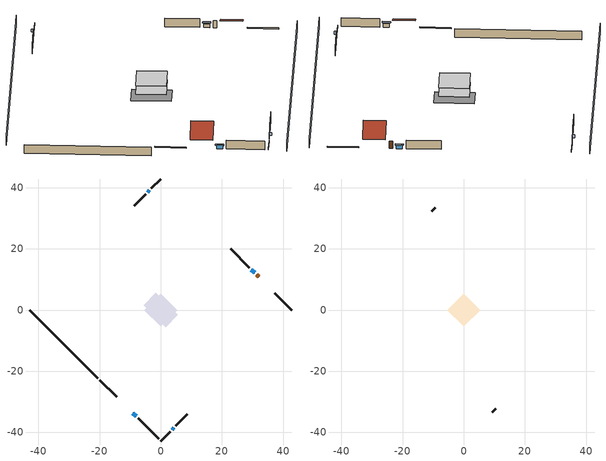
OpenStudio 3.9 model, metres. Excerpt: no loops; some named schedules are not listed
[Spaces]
conditioned space 1
 floor foundation (Slab1 construction): -5.57,1.59 -1.59,5.57 5.57,-1.59 1.59,-5.57 z-2.13
 floor adiabatic (AdiabaticFloorConstruction): -5.34,0 0,5.34 5.34,0 0,-5.34 z0.3
 wall outside (Wall1 construction): -7.39,-35.47 -0.66,-42.2 z0.3:2.74
 wall outside (Wall2 construction): -4.94,37.92 -8.68,34.18 z0.3:2.74
 wall outside (Wall3 construction): 29.03,13.83 22.83,20.03 z0.3:2.74
 wall outside (Wall4 construction): 4.94,-37.92 8.68,-34.18 z0.3:2.74
 wall outside (RimJoist1 construction): -19.92,-22.94 -14.4,-28.46 z0.3:0.61
 wall outside (RimJoist2 construction): 0,42.86 -3.06,39.8 z0.3:0.61
 wall outside (RimJoist3 construction): 42.86,0 37.34,5.52 z0.3:0.61
 wall outside (RimJoist4 construction): 0,-42.86 3.06,-39.8 z0.3:0.61
 wall outside (AdiabaticWallConstruction): -9.09,-33.77 -8.05,-34.81 / 30.73,12.13 29.69,13.17 z0.3:1.31; -3.72,39.14 -4.28,38.58 / 3.72,-39.14 4.28,-38.58 z0.3:1.34
 wall outside (AdiabaticWallConstruction 1): 32.04,10.82 31.39,11.47 z0.3:2.34
 wall foundation (FoundationWall1 construction): -42.86,0 -20.58,-22.29 z-2.13:0.3
 window (WindowConstruction): -9.09,-33.77 -8.05,-34.81 z0.3:1.31
 window (WindowConstruction 1): -3.72,39.14 -4.28,38.58 z0.3:1.34
 window (WindowConstruction 2): 30.73,12.13 29.69,13.17 z0.3:1.31
 window (WindowConstruction 3): 3.72,-39.14 4.28,-38.58 z0.3:1.34
 door (Door): 32.04,10.82 31.39,11.47 z0.3:2.34
 ceiling adiabatic (AdiabaticFloorConstruction): 0,-5.34 5.34,0 0,5.34 -5.34,0 z0.3
attic - vented 1
 floor to conditioned space 1 (Floor1 construction Reversed): -5.34,0 0,5.34 5.34,0 0,-5.34 z2.74
 wall outside (Wall5 construction): -9.34,33.52 -10.49,32.38 z0.3:2.74
 wall outside (Wall6 construction): 9.34,-33.52 10.49,-32.38 z0.3:2.74
 roof outside (Roof1 construction): -9.75,-33.11,2.74 -6.18,-29.54,5.27 -10.17,-25.55,5.27 -13.74,-29.12,2.74
 roof outside (Roof2 construction): 32.69,10.17,2.74 29.12,6.6,5.27 33.11,2.6,5.27 36.69,6.17,2.74
shading: 3.23,-46.09 46.09,-3.23 / -3.23,46.09 -46.09,3.23 z0:2.74; -7.83,-35.03 -9.31,-33.55 -9.74,-33.98 -8.26,-35.46 z1.62; -4.5,38.36 -3.5,39.36 -3.93,39.79 -4.93,38.79 z1.65; 29.47,13.39 30.95,11.91 31.38,12.34 29.9,13.82 z1.62; 4.5,-38.36 3.5,-39.36 3.93,-39.79 4.93,-38.79 z1.65
[Site]
Portland Intl Arpt_OR: Latitude {deg}=45.59; Longitude {deg}=-122.6; Time Zone {hr}=-8; Elevation {m}=33; Terrain=Suburbs; Keep Site Location Information=Yes
[Site:GroundTemperature:Shallow]
10.2558, 8.96328, 8.85977, 9.47314, 11.9355, 14.3863, 16.5111, 17.8571, 17.9714, 16.8767, 14.8061, 12.4304
[Site:WaterMainsTemperature]
Calculation Method=Schedule; Temperature Schedule=mains temperature schedule
[Building]
Building 1
[Material] Roughness=Rough
Name | Thickness {m} | Conductivity {W/m-K} | Density {kg/m3} | Specific Heat {J/kg-K} | Thermal Absorptance | Solar Absorptance | Visible Absorptance
asphalt or fiberglass shingles | 0.00635 | 0.162714 | 1121.4 | 1465.45 | 0.9 | 0.85 | 0.85
roof rigid ins | 0.00281632 | 0.029427 | 32.04 | 1214.23 | 0.9 | 0.7 | 0.7
osb sheathing 0.5 in. | 0.0127 | 0.115458 | 512.64 | 1214.23 | 0.9 | 0.6 | 0.6
fiber cement siding | 0.009525 | 0.258207 | 347.634 | 1004.88 | 0.9 | 0.5 | 0.5
osb sheathing 0.5 in. 1 | 0.0127 | 0.115458 | 512.64 | 1214.23 | 0.9 | 0.7 | 0.7
wall stud and cavity | 0.1397 | 0.551395 | 139.0536 | 1170.24 | 0.9 | 0.7 | 0.7
gypsum board | 0.0127 | 0.160291 | 801 | 837.4 | 0.9 | 0.6 | 0.6
wall stud and cavity 1 | 0.1397 | 0.346631 | 139.0536 | 1170.24 | 0.9 | 0.6 | 0.6
rim joist stud and cavity | 0.0508 | 0.178804 | 50.32683 | 1063.81 | 0.9 | 0.6 | 0.6
ceiling loosefill ins | 0.254 | 0.0480833 | 16.02 | 1046.75 | 0.9 | 0.7 | 0.7
ceiling stud and cavity | 0.1397 | 0.104117 | 65.682 | 1177.47 | 0.9 | 0.7 | 0.7
concrete 8.0 in. | 0.2032 | 1.803125 | 2242.8 | 837.4 | 0.9 | 0.7 | 0.7
gypsum board 1 | 0.0127 | 0.160291 | 801 | 837.4 | 0.9 | 0.7 | 0.7
concrete 4.0 in. | 0.1016 | 1.803125 | 2242.8 | 837.4 | 0.9 | 0.7 | 0.7
floor covering | 0.0127 | 0.0450781 | 54.468 | 1339.84 | 0.9 | 0.9 | 0.9
wood siding; wood siding 1 | 0.0254 | 0.102417 | 544.68 | 1172.36
wall rigid ins; floor rigid ins | 0.512978 | 0.029427 | 32.04 | 1214.23 | 0.9 | 0.7 | 0.7
wall stud and cavity 2 | 0.0889 | 0.380278 | 52.3479 | 1209.89 | 0.9 | 0.7 | 0.7
door material | 0.04445 | 0.0612267 | 512.64 | 1214.23 | 0.9 | 0.7 | 0.7
floor stud and cavity | 0.1397 | 1.75129 | 37.0049 | 1207.88 | 0.9 | 0.7 | 0.7
osb sheathing 0.75 in. | 0.01905 | 0.115458 | 512.64 | 1214.23 | 0.9 | 0.7 | 0.7
floor covering 1 | 0.0127 | 0.0433444 | 54.468 | 1339.84 | 0.9 | 0.6 | 0.6
wall stud and cavity 3 | 0.0889 | 0.391764 | 83.0341 | 1211.67 | 0.9 | 0.7 | 0.7
furniture material conditioned space 1 | 0.1524 | 0.115458 | 640.8 | 1214.23 | 0.9 | 0.6 | 0.6
[Construction]
Roof1 construction; Roof2 construction: asphalt or fiberglass shingles, roof rigid ins, osb sheathing 0.5 in.
Wall1 construction; Wall2 construction; Wall3 construction; Wall4 construction: fiber cement siding, osb sheathing 0.5 in. 1, wall stud and cavity, gypsum board
Wall5 construction; Wall6 construction: fiber cement siding, osb sheathing 0.5 in. 1, wall stud and cavity 1
RimJoist1 construction; RimJoist2 construction; RimJoist3 construction; RimJoist4 construction: fiber cement siding, rim joist stud and cavity
Floor1 construction Reversed: gypsum board, ceiling stud and cavity, ceiling loosefill ins
FoundationWall1 construction: concrete 8.0 in., gypsum board 1
Slab1 construction: concrete 4.0 in., floor covering
WindowConstruction; WindowConstruction 1; WindowConstruction 2; WindowConstruction 3: WindowMaterial
AdiabaticWallConstruction: wood siding, wall rigid ins, wall stud and cavity 2, gypsum board
Door: door material
AdiabaticWallConstruction 1: wood siding 1, wall rigid ins, wall stud and cavity 2, gypsum board
AdiabaticFloorConstruction: floor stud and cavity, floor rigid ins, osb sheathing 0.75 in., floor covering 1
PartitionWallConstruction: gypsum board, wall stud and cavity 3, gypsum board
furniture construction conditioned space 1: furniture material conditioned space 1
[WindowMaterial:SimpleGlazingSystem]
WindowMaterial: U-Factor {W/m2-K}=4.31528; Solar Heat Gain Coefficient=0.67
[ThermalZone] Multiplier=1; Use Ideal Air Loads=No
Name | Volume {m3} | Thermostat
conditioned space | 278.185 | conditioned space temperature setpoint
attic - vented | 32.1115
[Sizing:Zone]
attic - vented: Zone Cooling Design Supply Air Temperature Input Method=SupplyAirTemperature; Zone Cooling Design Supply Air Temperature {C}=14; Zone Cooling Design Supply Air Temperature Difference {deltaC}=11.11; Zone Heating Design Supply Air Temperature Input Method=SupplyAirTemperature; Zone Heating Design Supply Air Temperature {C}=40; Zone Heating Design Supply Air Temperature Difference {deltaC}=11.11; Zone Cooling Design Supply Air Humidity Ratio {kg-H2O/kg-air}=0.0085; Zone Heating Design Supply Air Humidity Ratio {kg-H2O/kg-air}=0.008; Cooling Design Air Flow Method=DesignDay; Heating Design Air Flow Method=DesignDay; Account for Dedicated Outdoor Air System=No; Dedicated Outdoor Air System Control Strategy=NeutralSupplyAir; Dedicated Outdoor Air Low Setpoint Temperature for Design {C}=autosize; Dedicated Outdoor Air High Setpoint Temperature for Design {C}=autosize; Zone Load Sizing Method=Sensible Load Only No Latent Load; Zone Latent Cooling Design Supply Air Humidity Ratio Input Method=HumidityRatioDifference; Zone Cooling Design Supply Air Humidity Ratio Difference {kgWater/kgDryAir}=0.005; Zone Latent Heating Design Supply Air Humidity Ratio Input Method=HumidityRatioDifference; Zone Humidification Design Supply Air Humidity Ratio Difference {kgWater/kgDryAir}=0.005; Sizing Option=Coincident
[Space]
Name | Thermal Zone | Volume {m3}
conditioned space 1 | conditioned space | 278.185
attic - vented 1 | attic - vented | 32.1115
[ThermostatSetpoint:DualSetpoint]
conditioned space temperature setpoint: Heating Setpoint Temperature Schedule=heating setpoint; Cooling Setpoint Temperature Schedule=cooling setpoint; Temperature Difference Between Cutout And Setpoint {deltaC}=0
[Foundation:Kiva]
Foundation Kiva 1: Initial Indoor Air Temperature {C}=21.1111; Wall Height Above Grade {m}=0.3048; Wall Depth Below Slab {m}=0.2032
[Foundation:Kiva:Settings]
Soil Conductivity {W/m-K}=1.9041; Soil Density {kg/m3}=1842.3; Soil Specific Heat {J/kg-K}=418.7; Ground Solar Absorptivity=0.9; Ground Thermal Absorptivity=0.9; Ground Surface Roughness {m}=0.03; Far-Field Width {m}=40; Deep-Ground Boundary Condition=ZeroFlux; Deep-Ground Depth {m}=40; Minimum Cell Dimension {m}=0.2; Maximum Cell Growth Coefficient=3; Simulation Timestep=Timestep
[SurfaceProperty:ExposedFoundationPerimeter]
Slab1: Exposed Perimeter Calculation Method=TotalExposedPerimeter; Total Exposed Perimeter {m}=31.51632
[SurfaceProperty:IncidentSolarMultiplier] Incident Solar Multiplier=1; Incident Solar Multiplier Schedule=trans schedule winter=0.85 summer=0.7
Window1; Window2; Window3; Window4
[InternalMass:Definition] Design Level Calculation Method=SurfaceArea
Name | Construction | Surface Area {m2}
partition wall mass | PartitionWallConstruction | 114.085
furniture mass conditioned space 1 | furniture construction conditioned space 1 | 45.63397
[InternalMass] Space or SpaceType=conditioned space 1; Multiplier=1
Name | Internal Mass Definition
partition wall mass | partition wall mass
furniture mass conditioned space 1 | furniture mass conditioned space 1
[EnergyManagementSystem:Sensor]
Name | Output Variable or Output Meter Index Key | Output Variable or Output Meter
water_heater_T_set | water heater setpoint | Schedule Value
out_pb_s |  | Site Outdoor Air Barometric Pressure
out_wt_s |  | Site Outdoor Air Humidity Ratio
site_vw_s |  | Site Wind Speed
cool_season | cooling season schedule | Schedule Value
natural_vent_s | natural vent schedule | Schedule Value
htg_sp_s | heating setpoint | Schedule Value
clg_sp_s | cooling setpoint | Schedule Value
mech_vent_range_fan_0_sch_s | mech vent range fan 0 schedule | Schedule Value
mech_vent_bath_fan_0_sch_s | mech vent bath fan 0 schedule | Schedule Value
clothes_dryer_exhaust_0_sch_s | clothes_dryer | Schedule Value
htg_load_cond |  | Heating:EnergyTransfer:Zone:CONDITIONED SPACE
clg_load_cond |  | Cooling:EnergyTransfer:Zone:CONDITIONED SPACE
s_conv | Floor1 | Surface Inside Face Convection Heat Gain Energy
s_ig | Floor1 | Surface Inside Face Internal Gains Radiation Heat Gain Energy
s_sol | Floor1 | Surface Inside Face Solar Radiation Heat Gain Energy
s_lgt | Floor1 | Surface Inside Face Lights Radiation Heat Gain Energy
s_surf | Floor1 | Surface Inside Face Net Surface Thermal Radiation Heat Gain Energy
s_conv_1 | FoundationWall1 | Surface Inside Face Convection Heat Gain Energy
s_ig_1 | FoundationWall1 | Surface Inside Face Internal Gains Radiation Heat Gain Energy
s_sol_1 | FoundationWall1 | Surface Inside Face Solar Radiation Heat Gain Energy
s_lgt_1 | FoundationWall1 | Surface Inside Face Lights Radiation Heat Gain Energy
s_surf_1 | FoundationWall1 | Surface Inside Face Net Surface Thermal Radiation Heat Gain Energy
s_conv_2 | inferred conditioned ceiling | Surface Inside Face Convection Heat Gain Energy
s_ig_2 | inferred conditioned ceiling | Surface Inside Face Internal Gains Radiation Heat Gain Energy
s_sol_2 | inferred conditioned ceiling | Surface Inside Face Solar Radiation Heat Gain Energy
s_lgt_2 | inferred conditioned ceiling | Surface Inside Face Lights Radiation Heat Gain Energy
s_surf_2 | inferred conditioned ceiling | Surface Inside Face Net Surface Thermal Radiation Heat Gain Energy
s_conv_3 | inferred conditioned floor | Surface Inside Face Convection Heat Gain Energy
s_ig_3 | inferred conditioned floor | Surface Inside Face Internal Gains Radiation Heat Gain Energy
s_sol_3 | inferred conditioned floor | Surface Inside Face Solar Radiation Heat Gain Energy
s_lgt_3 | inferred conditioned floor | Surface Inside Face Lights Radiation Heat Gain Energy
s_surf_3 | inferred conditioned floor | Surface Inside Face Net Surface Thermal Radiation Heat Gain Energy
s_conv_4 | RimJoist1 | Surface Inside Face Convection Heat Gain Energy
s_ig_4 | RimJoist1 | Surface Inside Face Internal Gains Radiation Heat Gain Energy
s_sol_4 | RimJoist1 | Surface Inside Face Solar Radiation Heat Gain Energy
s_lgt_4 | RimJoist1 | Surface Inside Face Lights Radiation Heat Gain Energy
s_surf_4 | RimJoist1 | Surface Inside Face Net Surface Thermal Radiation Heat Gain Energy
s_conv_5 | RimJoist2 | Surface Inside Face Convection Heat Gain Energy
s_ig_5 | RimJoist2 | Surface Inside Face Internal Gains Radiation Heat Gain Energy
s_sol_5 | RimJoist2 | Surface Inside Face Solar Radiation Heat Gain Energy
s_lgt_5 | RimJoist2 | Surface Inside Face Lights Radiation Heat Gain Energy
s_surf_5 | RimJoist2 | Surface Inside Face Net Surface Thermal Radiation Heat Gain Energy
s_conv_6 | RimJoist3 | Surface Inside Face Convection Heat Gain Energy
s_ig_6 | RimJoist3 | Surface Inside Face Internal Gains Radiation Heat Gain Energy
s_sol_6 | RimJoist3 | Surface Inside Face Solar Radiation Heat Gain Energy
s_lgt_6 | RimJoist3 | Surface Inside Face Lights Radiation Heat Gain Energy
s_surf_6 | RimJoist3 | Surface Inside Face Net Surface Thermal Radiation Heat Gain Energy
s_conv_7 | RimJoist4 | Surface Inside Face Convection Heat Gain Energy
s_ig_7 | RimJoist4 | Surface Inside Face Internal Gains Radiation Heat Gain Energy
s_sol_7 | RimJoist4 | Surface Inside Face Solar Radiation Heat Gain Energy
s_lgt_7 | RimJoist4 | Surface Inside Face Lights Radiation Heat Gain Energy
s_surf_7 | RimJoist4 | Surface Inside Face Net Surface Thermal Radiation Heat Gain Energy
s_conv_8 | Slab1 | Surface Inside Face Convection Heat Gain Energy
s_ig_8 | Slab1 | Surface Inside Face Internal Gains Radiation Heat Gain Energy
s_sol_8 | Slab1 | Surface Inside Face Solar Radiation Heat Gain Energy
s_lgt_8 | Slab1 | Surface Inside Face Lights Radiation Heat Gain Energy
s_surf_8 | Slab1 | Surface Inside Face Net Surface Thermal Radiation Heat Gain Energy
ss_sol | Door1 | Surface Inside Face Solar Radiation Heat Gain Energy
ss_lgt | Door1 | Surface Inside Face Lights Radiation Heat Gain Energy
ss_conv | Door1 | Surface Inside Face Convection Heat Gain Energy
ss_ig | Door1 | Surface Inside Face Internal Gains Radiation Heat Gain Energy
ss_surf | Door1 | Surface Inside Face Net Surface Thermal Radiation Heat Gain Energy
ss_conv_1 | Window1 | Surface Inside Face Convection Heat Gain Energy
ss_ig_1 | Window1 | Surface Inside Face Internal Gains Radiation Heat Gain Energy
ss_surf_1 | Window1 | Surface Inside Face Net Surface Thermal Radiation Heat Gain Energy
ss_trans_in | Window1 | Surface Window Transmitted Solar Radiation Rate
ss_back_out | Window1 | Surface Window Shortwave from Zone Back Out Window Heat Transfer Rate
ss_trans_out | Window1 | Surface Inside Face Initial Transmitted Diffuse Transmitted Out Window Solar Radiation Rate
ss_conv_2 | Window2 | Surface Inside Face Convection Heat Gain Energy
ss_ig_2 | Window2 | Surface Inside Face Internal Gains Radiation Heat Gain Energy
ss_surf_2 | Window2 | Surface Inside Face Net Surface Thermal Radiation Heat Gain Energy
ss_trans_in_1 | Window2 | Surface Window Transmitted Solar Radiation Rate
ss_back_out_1 | Window2 | Surface Window Shortwave from Zone Back Out Window Heat Transfer Rate
ss_trans_out_1 | Window2 | Surface Inside Face Initial Transmitted Diffuse Transmitted Out Window Solar Radiation Rate
ss_conv_3 | Window3 | Surface Inside Face Convection Heat Gain Energy
ss_ig_3 | Window3 | Surface Inside Face Internal Gains Radiation Heat Gain Energy
ss_surf_3 | Window3 | Surface Inside Face Net Surface Thermal Radiation Heat Gain Energy
ss_trans_in_2 | Window3 | Surface Window Transmitted Solar Radiation Rate
ss_back_out_2 | Window3 | Surface Window Shortwave from Zone Back Out Window Heat Transfer Rate
ss_trans_out_2 | Window3 | Surface Inside Face Initial Transmitted Diffuse Transmitted Out Window Solar Radiation Rate
ss_conv_4 | Window4 | Surface Inside Face Convection Heat Gain Energy
ss_ig_4 | Window4 | Surface Inside Face Internal Gains Radiation Heat Gain Energy
ss_surf_4 | Window4 | Surface Inside Face Net Surface Thermal Radiation Heat Gain Energy
ss_trans_in_3 | Window4 | Surface Window Transmitted Solar Radiation Rate
ss_back_out_3 | Window4 | Surface Window Shortwave from Zone Back Out Window Heat Transfer Rate
ss_trans_out_3 | Window4 | Surface Inside Face Initial Transmitted Diffuse Transmitted Out Window Solar Radiation Rate
s_conv_9 | Wall1 | Surface Inside Face Convection Heat Gain Energy
s_ig_9 | Wall1 | Surface Inside Face Internal Gains Radiation Heat Gain Energy
s_sol_9 | Wall1 | Surface Inside Face Solar Radiation Heat Gain Energy
s_lgt_9 | Wall1 | Surface Inside Face Lights Radiation Heat Gain Energy
s_surf_9 | Wall1 | Surface Inside Face Net Surface Thermal Radiation Heat Gain Energy
s_conv_10 | Wall2 | Surface Inside Face Convection Heat Gain Energy
s_ig_10 | Wall2 | Surface Inside Face Internal Gains Radiation Heat Gain Energy
s_sol_10 | Wall2 | Surface Inside Face Solar Radiation Heat Gain Energy
s_lgt_10 | Wall2 | Surface Inside Face Lights Radiation Heat Gain Energy
s_surf_10 | Wall2 | Surface Inside Face Net Surface Thermal Radiation Heat Gain Energy
s_conv_11 | Wall3 | Surface Inside Face Convection Heat Gain Energy
s_ig_11 | Wall3 | Surface Inside Face Internal Gains Radiation Heat Gain Energy
s_sol_11 | Wall3 | Surface Inside Face Solar Radiation Heat Gain Energy
s_lgt_11 | Wall3 | Surface Inside Face Lights Radiation Heat Gain Energy
s_surf_11 | Wall3 | Surface Inside Face Net Surface Thermal Radiation Heat Gain Energy
s_conv_12 | Wall4 | Surface Inside Face Convection Heat Gain Energy
s_ig_12 | Wall4 | Surface Inside Face Internal Gains Radiation Heat Gain Energy
s_sol_12 | Wall4 | Surface Inside Face Solar Radiation Heat Gain Energy
s_lgt_12 | Wall4 | Surface Inside Face Lights Radiation Heat Gain Energy
s_surf_12 | Wall4 | Surface Inside Face Net Surface Thermal Radiation Heat Gain Energy
im_conv | furniture mass conditioned space 1 | Surface Inside Face Convection Heat Gain Energy
im_ig | furniture mass conditioned space 1 | Surface Inside Face Internal Gains Radiation Heat Gain Energy
im_sol | furniture mass conditioned space 1 | Surface Inside Face Solar Radiation Heat Gain Energy
im_lgt | furniture mass conditioned space 1 | Surface Inside Face Lights Radiation Heat Gain Energy
im_surf | furniture mass conditioned space 1 | Surface Inside Face Net Surface Thermal Radiation Heat Gain Energy
im_conv_1 | partition wall mass | Surface Inside Face Convection Heat Gain Energy
im_ig_1 | partition wall mass | Surface Inside Face Internal Gains Radiation Heat Gain Energy
im_sol_1 | partition wall mass | Surface Inside Face Solar Radiation Heat Gain Energy
im_lgt_1 | partition wall mass | Surface Inside Face Lights Radiation Heat Gain Energy
im_surf_1 | partition wall mass | Surface Inside Face Net Surface Thermal Radiation Heat Gain Energy
airflow_gain | infil flow | Infiltration Sensible Heat Gain Energy
airflow_loss | infil flow | Infiltration Sensible Heat Loss Energy
airflow_gain_1 | natural vent flow | Infiltration Sensible Heat Gain Energy
airflow_loss_1 | natural vent flow | Infiltration Sensible Heat Loss Energy
airflow_gain_2 | whole house fan flow | Infiltration Sensible Heat Gain Energy
airflow_loss_2 | whole house fan flow | Infiltration Sensible Heat Loss Energy
mv_conv | mech vent bath fan 0 | Electric Equipment Convective Heating Energy
mv_rad | mech vent bath fan 0 | Electric Equipment Radiant Heating Energy
mv_conv_1 | mech vent house fan | Electric Equipment Convective Heating Energy
mv_rad_1 | mech vent house fan | Electric Equipment Radiant Heating Energy
mv_conv_2 | mech vent house fan cfis | Electric Equipment Convective Heating Energy
mv_rad_2 | mech vent house fan cfis | Electric Equipment Radiant Heating Energy
mv_conv_3 | mech vent range fan 0 | Electric Equipment Convective Heating Energy
mv_rad_3 | mech vent range fan 0 | Electric Equipment Radiant Heating Energy
mv_conv_4 | mech vent house fan latent load | Other Equipment Convective Heating Energy
mv_rad_4 | mech vent house fan latent load | Other Equipment Radiant Heating Energy
mv_conv_5 | mech vent house fan sensible load | Other Equipment Convective Heating Energy
mv_rad_5 | mech vent house fan sensible load | Other Equipment Radiant Heating Energy
ig_lgt_conv | interior lighting | Lights Convective Heating Energy
ig_lgt_rad | interior lighting | Lights Radiant Heating Energy
ig_lgt_vis | interior lighting | Lights Visible Radiation Heating Energy
ig_ee_conv | ceiling fan | Electric Equipment Convective Heating Energy
ig_ee_rad | ceiling fan | Electric Equipment Radiant Heating Energy
ig_ee_conv_1 | clothes dryer | Electric Equipment Convective Heating Energy
ig_ee_rad_1 | clothes dryer | Electric Equipment Radiant Heating Energy
ig_ee_conv_2 | clothes washer | Electric Equipment Convective Heating Energy
ig_ee_rad_2 | clothes washer | Electric Equipment Radiant Heating Energy
ig_ee_conv_3 | cooking range | Electric Equipment Convective Heating Energy
ig_ee_rad_3 | cooking range | Electric Equipment Radiant Heating Energy
ig_ee_conv_4 | freezer | Electric Equipment Convective Heating Energy
ig_ee_rad_4 | freezer | Electric Equipment Radiant Heating Energy
ig_ee_conv_5 | fridge | Electric Equipment Convective Heating Energy
ig_ee_rad_5 | fridge | Electric Equipment Radiant Heating Energy
ig_ee_conv_6 | misc plug loads | Electric Equipment Convective Heating Energy
ig_ee_rad_6 | misc plug loads | Electric Equipment Radiant Heating Energy
ig_ee_conv_7 | misc tv | Electric Equipment Convective Heating Energy
ig_ee_rad_7 | misc tv | Electric Equipment Radiant Heating Energy
ig_ee_conv_8 | whole house fan | Electric Equipment Convective Heating Energy
ig_ee_rad_8 | whole house fan | Electric Equipment Radiant Heating Energy
ig_oe_conv | clothes dryer 1 | Other Equipment Convective Heating Energy
ig_oe_rad | clothes dryer 1 | Other Equipment Radiant Heating Energy
ig_oe_conv_1 | cooking range 1 | Other Equipment Convective Heating Energy
ig_oe_rad_1 | cooking range 1 | Other Equipment Radiant Heating Energy
[ElectricEquipment:Definition] Design Level Calculation Method=EquipmentLevel
Name | Design Level {W} | Fraction Latent | Fraction Radiant | Fraction Lost
ceiling fan | 17.5776 | 0 | 0.558 | 0
clothes washer | 214.815 | 0.03 | 0.162 | 0.7
clothes dryer | 4802.82 | 0.015 | 0.081 | 0.85
fridge | 41.5354 | 0 | 0.6 | 0
freezer | 194.914 | 0 | 0.6 | 0
cooking range | 1041.81 | 0.08 | 0.432 | 0.2
misc tv | 296.042 | 0 | 0.6 | 0
misc plug loads | 191.725 | 0.021 | 0.558 | 0.049
whole house fan; mech vent house fan | 0 | 0 | 0 | 1
mech vent house fan cfis | 0 | 0 | 0 | 0
mech vent range fan 0; mech vent bath fan 0 | 30 | 0 | 0 | 1
[ElectricEquipment] Space or SpaceType=conditioned space 1
Name | Electric Equipment Definition | Schedule
ceiling fan | ceiling fan | ceiling_fan
clothes washer | clothes washer | clothes_washer
clothes dryer | clothes dryer | clothes_dryer
fridge | fridge | fridge schedule
freezer | freezer | freezer schedule
cooking range | cooking range | cooking_range
misc tv | misc tv | plug_loads_tv
misc plug loads | misc plug loads | plug_loads_other
whole house fan | whole house fan | Always On Discrete
mech vent house fan | mech vent house fan | mech vent house fan schedule
mech vent house fan cfis | mech vent house fan cfis | mech vent house fan cfis schedule
mech vent range fan 0 | mech vent range fan 0 | mech vent range fan 0 schedule
mech vent bath fan 0 | mech vent bath fan 0 | mech vent bath fan 0 schedule
[OtherEquipment:Definition] Design Level Calculation Method=EquipmentLevel
Name | Design Level {W} | Fraction Latent | Fraction Radiant | Fraction Lost
water heater sens; mech vent house fan sensible load | 0 | 0 | 0 | 0
water heater lat; mech vent house fan latent load | 0 | 1 | 0 | 0
water heater energy adjustment1 | 0.01 | 0 | 0 | 1
clothes dryer 2 | 0 | 0.015 | 0.081 | 0.85
cooking range 2 | 0 | 0.08 | 0.432 | 0.2
general water use sensible | -79.8895 | 0 | 0.6 | 0
general water use latent | 81.0615 | 1 | 0 | 0
[OtherEquipment] Space or SpaceType=conditioned space 1
Name | Other Equipment Definition | Schedule | Fuel Type
water heater sens | water heater sens | Always On Discrete
water heater lat | water heater lat | Always On Discrete
water heater energy adjustment1 | water heater energy adjustment1 | Always On Discrete | Electricity
clothes dryer 1 | clothes dryer 2 | clothes_dryer | Electricity
cooking range 1 | cooking range 2 | cooking_range | Electricity
general water use sensible | general water use sensible | general water use schedule
general water use latent | general water use latent | general water use schedule
mech vent house fan sensible load | mech vent house fan sensible load | Always On Discrete
mech vent house fan latent load | mech vent house fan latent load | Always On Discrete
[WaterUse:Equipment:Definition]
clothes washer: Peak Flow Rate {m3/s}=7.82262e-06
[Lights:Definition]
interior lighting: Design Level Calculation Method=LightingLevel; Lighting Level {W}=885.919; Fraction Radiant=0.6; Fraction Visible=0.2; Return Air Fraction=0
[Lights]
interior lighting: Lights Definition=interior lighting; Space or SpaceType=conditioned space 1; Schedule=lighting_interior; Fraction Replaceable=1
[Exterior:Lights:Definition]
exterior lighting: Design Level {W}=37.1441
[Exterior:Lights]
exterior lighting: Exterior Lights Definition=exterior lighting; Schedule=exterior lighting schedule
[People:Definition]
occupants: Number of People Calculation Method=People; Number of People {people}=4; Fraction Radiant=0.314171; Sensible Heat Fraction=0.56303; Carbon Dioxide Generation Rate {m3/s-W}=0; Enable ASHRAE 55 Comfort Warnings=No; Mean Radiant Temperature Calculation Type=EnclosureAveraged
[People]
occupants: People Definition=occupants; Space or SpaceType=conditioned space 1; Number of People Schedule=occupants; Activity Level Schedule=occupants activity schedule; Multiplier=1
[SpaceInfiltration:DesignFlowRate] Space or SpaceType=conditioned space 1; Schedule=Always On Discrete; Design Flow Rate Calculation Method=Flow/Space; Design Flow Rate {m3/s}=0
natural vent flow; whole house fan flow; infil flow
[ZoneMixing]
whole house fan mix: Zone or Space=attic - vented; Schedule=Always On Continuous; Design Flow Rate Calculation Method=Flow/Zone; Design Flow Rate {m3/s}=0; Source Zone or Space=conditioned space
[SpaceInfiltration:EffectiveLeakageArea]
infil attic - vented 1: Space or SpaceType=attic - vented 1; Schedule=Always On Discrete; Effective Air Leakage Area {cm2}=1901.23; Stack Coefficient=0.000117438; Wind Coefficient=3.29481e-05
